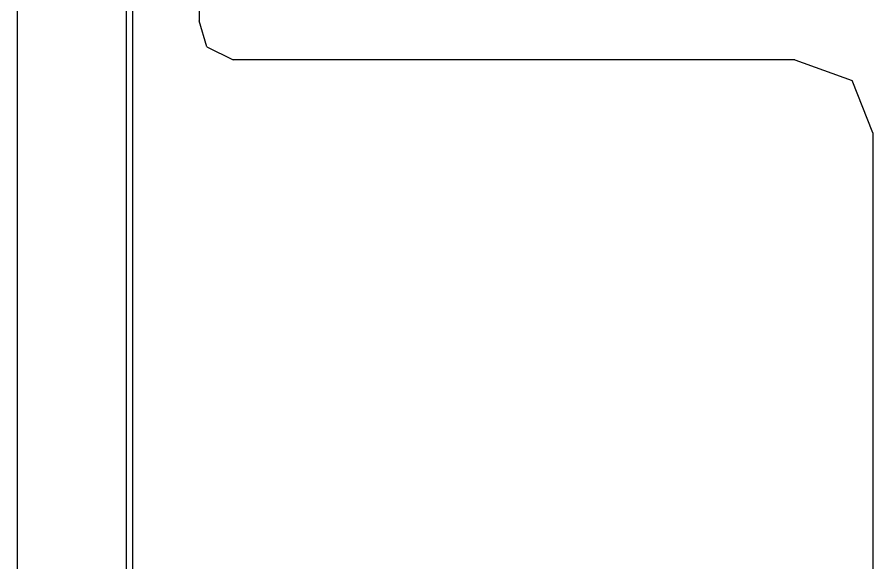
# Model space of a CAD drawing. Header units: millimetres. Extents: x -17.5 to 17.4, y -19.9 to 20.8.
# Drawn here: x -17.54 to -3.77, y 0.46 to 9.25 of the extents above; entities that cross this region are included whole.
import ezdxf

# ---------------------------------------------------------------- set-up
doc = ezdxf.new("R2010")
doc.units = ezdxf.units.MM

msp = doc.modelspace()

# ---------------------------------------------------------------- linework, layer by layer
at = {"color": 7, "linetype": 'Continuous', "lineweight": 25}
for p, q in [((-15.686, 18.361), (-15.686, -15.346)), ((-15.786, -15.246), (-15.786, 18.261)), ((-14.613, 17.817), (-14.613, 9.191)), ((-17.544, 17.524), (-17.544, -17.44)), ((-14.488, 8.772), (-14.613, 9.191)), ((-14.488, 8.772), (-14.069, 8.563)), ((-5.025, 8.563), (-14.069, 8.563)), ((-5.025, 8.563), (-4.103, 8.228)), ((-3.769, 7.39), (-4.103, 8.228)), ((-3.769, 7.39), (-3.769, -8.425))]:
    msp.add_line(p, q, dxfattribs=at)

doc.saveas('drawing.dxf')
